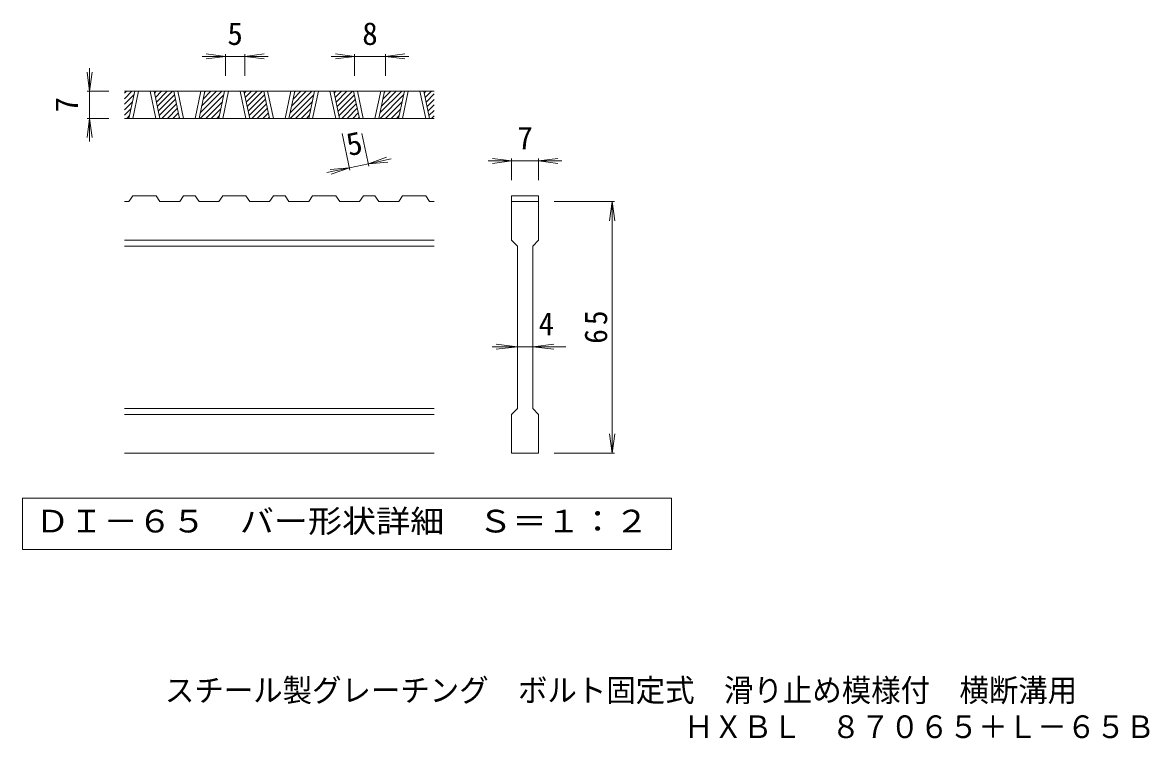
# Model space of a CAD drawing. Units: millimetres on the paper, enlarged 6 times, with parts at other scales. Extents: x -930 to 1034, y -821 to 820.
# Drawn here: x -626 to 248, y -821 to -266 of the extents above; entities that cross this region are included whole.
import ezdxf
from ezdxf.enums import TextEntityAlignment as Align

# ---------------------------------------------------------------- set-up
doc = ezdxf.new("R2010")
doc.units = ezdxf.units.MM
doc.header["$LTSCALE"] = 6
for name, color, linetype, lineweight in [('D-0', 3, 'Continuous', 9), ('D-4', 7, 'Continuous', 9), ('F-4_F-4ﾚｲﾔ', 2, 'Continuous', 9)]:
    doc.layers.add(name, color=color, linetype=linetype, lineweight=lineweight)
doc.layers.add('F-5_F-5ﾚｲﾔ', color=2, linetype='Continuous')
doc.styles.add('ＭＳ ゴシック', font='')
doc.styles.get('ＭＳ ゴシック').set_extended_font_data('MS Gothic')

msp = doc.modelspace()

# ---------------------------------------------------------------- linework, layer by layer
at = {"layer": 'D-0'}
for p, q in [((-306.535, -319.714), (-546.535, -319.714)), ((-546.535, -321.299), (-544.95, -319.714)), ((-546.535, -325.541), (-540.708, -319.714)), ((-546.535, -329.784), (-539.181, -322.43)), ((-543.094, -340.714), (-538.6, -319.714)), ((-540.094, -340.714), (-535.6, -319.714)), ((-526.6, -319.714), (-522.106, -340.714)), ((-523.6, -319.714), (-519.106, -340.714)), ((-523.307, -321.081), (-521.94, -319.714)), ((-522.559, -324.576), (-517.697, -319.714)), ((-521.811, -328.071), (-513.455, -319.714)), ((-521.064, -331.566), (-509.212, -319.714)), ((-520.316, -335.06), (-507.68, -322.425)), ((-503.766, -340.714), (-508.26, -319.714)), ((-500.766, -340.714), (-505.26, -319.714)), ((-487.272, -319.714), (-491.766, -340.714)), ((-484.26, -319.714), (-488.754, -340.714)), ((-487.863, -336.548), (-471.028, -319.714)), ((-487.786, -340.714), (-469.502, -322.43)), ((-486.707, -331.151), (-475.271, -319.714)), ((-485.552, -325.753), (-479.514, -319.714)), ((-484.397, -320.355), (-483.756, -319.714)), ((-473.414, -340.714), (-468.92, -319.714)), ((-470.414, -340.714), (-465.92, -319.714)), ((-456.92, -319.714), (-452.426, -340.714)), ((-453.92, -319.714), (-449.426, -340.714)), ((-453.628, -321.081), (-452.261, -319.714)), ((-452.88, -324.576), (-448.018, -319.714)), ((-452.132, -328.071), (-443.776, -319.714)), ((-451.384, -331.566), (-439.533, -319.714)), ((-450.636, -335.06), (-438.001, -322.425)), ((-434.087, -340.714), (-438.581, -319.714)), ((-431.087, -340.714), (-435.581, -319.714)), ((-417.593, -319.714), (-422.087, -340.714)), ((-414.581, -319.714), (-419.075, -340.714)), ((-418.183, -336.548), (-401.349, -319.714)), ((-418.107, -340.714), (-399.822, -322.43)), ((-417.028, -331.151), (-405.592, -319.714)), ((-415.873, -325.753), (-409.834, -319.714)), ((-414.718, -320.355), (-414.077, -319.714)), ((-403.735, -340.714), (-399.241, -319.714)), ((-400.735, -340.714), (-396.241, -319.714)), ((-387.241, -319.714), (-382.747, -340.714)), ((-384.241, -319.714), (-379.747, -340.714)), ((-383.949, -321.081), (-382.582, -319.714)), ((-383.201, -324.576), (-378.339, -319.714)), ((-382.453, -328.071), (-374.096, -319.714)), ((-381.705, -331.566), (-369.854, -319.714)), ((-380.957, -335.06), (-368.322, -322.425)), ((-364.408, -340.714), (-368.902, -319.714)), ((-361.408, -340.714), (-365.902, -319.714)), ((-347.914, -319.714), (-352.408, -340.714)), ((-344.902, -319.714), (-349.396, -340.714)), ((-348.504, -336.548), (-331.67, -319.714)), ((-348.428, -340.714), (-330.143, -322.43)), ((-347.349, -331.151), (-335.913, -319.714)), ((-346.194, -325.753), (-340.155, -319.714)), ((-345.039, -320.355), (-344.398, -319.714)), ((-334.056, -340.714), (-329.562, -319.714)), ((-331.056, -340.714), (-326.562, -319.714)), ((-317.562, -319.714), (-313.068, -340.714)), ((-314.562, -319.714), (-310.068, -340.714)), ((-314.269, -321.081), (-312.902, -319.714)), ((-313.522, -324.576), (-308.66, -319.714)), ((-312.774, -328.071), (-306.535, -321.832)), ((-546.535, -334.027), (-540.336, -327.828)), ((-519.568, -338.555), (-506.932, -325.92)), ((-517.484, -340.714), (-506.184, -329.414)), ((-483.543, -340.714), (-470.657, -327.828)), ((-449.889, -338.555), (-437.253, -325.92)), ((-447.805, -340.714), (-436.505, -329.414)), ((-413.864, -340.714), (-400.978, -327.828)), ((-380.209, -338.555), (-367.574, -325.92)), ((-378.126, -340.714), (-366.826, -329.414)), ((-344.185, -340.714), (-331.298, -327.828)), ((-312.026, -331.566), (-306.535, -326.075)), ((-311.278, -335.06), (-306.535, -330.317)), ((-546.535, -338.269), (-541.491, -333.226)), ((-544.737, -340.714), (-542.646, -338.623)), ((-513.242, -340.714), (-505.436, -332.909)), ((-508.999, -340.714), (-504.689, -336.404)), ((-504.757, -340.714), (-503.941, -339.899)), ((-479.301, -340.714), (-471.812, -333.226)), ((-475.058, -340.714), (-472.967, -338.623)), ((-443.563, -340.714), (-435.757, -332.909)), ((-439.32, -340.714), (-435.009, -336.404)), ((-435.077, -340.714), (-434.261, -339.899)), ((-409.621, -340.714), (-402.133, -333.226)), ((-405.379, -340.714), (-403.288, -338.623)), ((-373.883, -340.714), (-366.078, -332.909)), ((-369.641, -340.714), (-365.33, -336.404)), ((-365.398, -340.714), (-364.582, -339.899)), ((-339.942, -340.714), (-332.453, -333.226)), ((-335.7, -340.714), (-333.609, -338.623)), ((-310.53, -338.555), (-306.535, -334.56)), ((-308.447, -340.714), (-306.535, -338.802)), ((-306.535, -340.714), (-546.535, -340.714)), ((-543.042, -405.214), (-540.042, -400.714)), ((-522.054, -400.714), (-540.042, -400.714)), ((-522.054, -400.714), (-519.054, -405.214)), ((-503.714, -405.214), (-500.714, -400.714)), ((-491.714, -400.714), (-500.714, -400.714)), ((-491.714, -400.714), (-488.702, -405.214)), ((-473.362, -405.214), (-470.362, -400.714)), ((-452.374, -400.714), (-470.362, -400.714)), ((-452.374, -400.714), (-449.374, -405.214)), ((-434.035, -405.214), (-431.035, -400.714)), ((-422.035, -400.714), (-431.035, -400.714)), ((-422.035, -400.714), (-419.023, -405.214)), ((-403.683, -405.214), (-400.683, -400.714)), ((-382.695, -400.714), (-400.683, -400.714)), ((-382.695, -400.714), (-379.695, -405.214)), ((-364.356, -405.214), (-361.356, -400.714)), ((-352.356, -400.714), (-361.356, -400.714)), ((-352.356, -400.714), (-349.343, -405.214)), ((-334.004, -405.214), (-331.004, -400.714)), ((-313.016, -400.714), (-331.004, -400.714)), ((-313.016, -400.714), (-310.016, -405.214)), ((-246.535, -400.714), (-246.535, -405.214)), ((-543.042, -405.214), (-546.535, -405.214)), ((-503.714, -405.214), (-519.054, -405.214)), ((-473.362, -405.214), (-488.702, -405.214)), ((-434.035, -405.214), (-449.374, -405.214)), ((-403.683, -405.214), (-419.023, -405.214)), ((-364.356, -405.214), (-379.695, -405.214)), ((-334.004, -405.214), (-349.343, -405.214)), ((-306.535, -405.214), (-310.016, -405.214)), ((-246.535, -405.214), (-225.535, -405.214)), ((-246.535, -435.214), (-246.535, -405.214)), ((-225.535, -405.214), (-225.535, -435.214)), ((-306.535, -435.214), (-546.535, -435.214)), ((-246.535, -435.214), (-242.035, -439.714)), ((-230.035, -439.714), (-225.535, -435.214)), ((-306.535, -439.714), (-546.535, -439.714)), ((-242.035, -565.714), (-242.035, -439.714)), ((-230.035, -439.714), (-230.035, -565.714)), ((-306.535, -565.714), (-546.535, -565.714)), ((-246.535, -570.214), (-242.035, -565.714)), ((-230.035, -565.714), (-225.535, -570.214)), ((-306.535, -570.214), (-546.535, -570.214)), ((-246.535, -600.214), (-246.535, -570.214)), ((-225.535, -570.214), (-225.535, -600.214)), ((-306.535, -600.214), (-546.535, -600.214)), ((-225.535, -600.214), (-246.535, -600.214))]:
    msp.add_line(p, q, dxfattribs=at)
msp.add_lwpolyline([(-246.535, -400.714), (-225.535, -400.714), (-225.535, -405.214)], dxfattribs=at)
at = {"layer": 'D-0', "color": 7}
msp.add_lwpolyline([(-625.527, -635.097), (-625.527, -674.967), (-122.542, -674.967), (-122.542, -635.097)], close=True, dxfattribs=at)
at = {"layer": 'D-4'}
for p, q in [((-468.235, -292.714), (-486.235, -292.714)), ((-468.235, -292.714), (-483.107, -290.756)), ((-468.235, -292.714), (-483.107, -294.672)), ((-468.235, -290.914), (-468.235, -307.714)), ((-453.235, -292.714), (-468.235, -292.714)), ((-453.235, -292.714), (-438.364, -290.756)), ((-453.235, -290.914), (-453.235, -307.714)), ((-453.235, -292.714), (-438.364, -294.672)), ((-453.235, -292.714), (-435.235, -292.714)), ((-368.217, -292.714), (-386.217, -292.714)), ((-368.217, -292.714), (-383.088, -290.756)), ((-368.217, -292.714), (-383.088, -294.672)), ((-368.217, -290.914), (-368.217, -307.714)), ((-344.217, -292.714), (-368.217, -292.714)), ((-344.217, -292.714), (-329.345, -290.756)), ((-344.217, -290.914), (-344.217, -307.714)), ((-344.217, -292.714), (-329.345, -294.672)), ((-344.217, -292.714), (-326.217, -292.714)), ((-573.535, -319.714), (-575.493, -304.843)), ((-573.535, -319.714), (-573.535, -301.714)), ((-573.535, -319.714), (-571.577, -304.843)), ((-575.335, -319.714), (-558.535, -319.714)), ((-573.535, -319.714), (-573.535, -340.714)), ((-573.535, -340.714), (-575.493, -355.586)), ((-575.335, -340.714), (-558.535, -340.714)), ((-573.535, -340.714), (-571.577, -355.586)), ((-573.535, -340.714), (-573.535, -358.714)), ((-371.758, -380.816), (-377.829, -352.449)), ((-357.091, -377.678), (-362.489, -352.449)), ((-357.467, -375.917), (-343.334, -370.891)), ((-357.467, -375.917), (-339.866, -372.151)), ((-357.467, -375.917), (-342.515, -374.72)), ((-246.535, -373.714), (-264.535, -373.714)), ((-246.535, -373.714), (-261.406, -371.757)), ((-246.535, -373.714), (-261.406, -375.672)), ((-246.535, -371.914), (-246.535, -388.714)), ((-225.535, -373.714), (-246.535, -373.714)), ((-225.535, -373.714), (-210.663, -371.757)), ((-225.535, -371.914), (-225.535, -388.714)), ((-225.535, -373.714), (-210.663, -375.672)), ((-225.535, -373.714), (-207.535, -373.714)), ((-372.135, -379.056), (-389.737, -382.823)), ((-372.135, -379.056), (-387.087, -380.254)), ((-372.135, -379.056), (-386.268, -384.083)), ((-357.467, -375.917), (-372.135, -379.056)), ((-166.735, -405.214), (-213.535, -405.214)), ((-168.535, -405.214), (-170.493, -420.086)), ((-168.535, -405.214), (-166.577, -420.086)), ((-168.535, -600.214), (-168.535, -405.214)), ((-242.035, -517.714), (-261.535, -517.714)), ((-242.035, -517.714), (-258.407, -515.756)), ((-242.035, -517.714), (-258.407, -519.672)), ((-230.035, -517.714), (-242.035, -517.714)), ((-230.035, -517.714), (-213.663, -515.756)), ((-230.035, -517.714), (-213.663, -519.672)), ((-230.035, -517.714), (-204.535, -517.714)), ((-168.535, -600.214), (-170.493, -585.343)), ((-168.535, -600.214), (-166.577, -585.343)), ((-166.735, -600.214), (-213.535, -600.214))]:
    msp.add_line(p, q, dxfattribs=at)

# ---------------------------------------------------------------- texts
at = {"layer": 'D-0', "color": 2, "style": 'ＭＳ ゴシック', "width": 1.1}
msp.add_text('ＤＩ－６５\u3000バー形状詳細\u3000Ｓ＝１：２', height=17.6, dxfattribs=at).set_placement((-615.535, -667.032), align=Align.BOTTOM_LEFT)
at = {"layer": 'D-4', "color": 2, "style": 'ＭＳ ゴシック'}
for s, p in [('5', (-466.735, -289.114)), ('8', (-362.217, -289.114)), ('7', (-242.035, -370.114)), ('4', (-225.535, -514.114))]:
    msp.add_text(s, height=17.6, dxfattribs=at).set_placement(p, align=Align.BOTTOM_LEFT)
for s, rotation, p in [('7', 90, (-577.135, -336.214)), ('5', 12.079, (-371.422, -375.222))]:
    msp.add_text(s, height=17.6, rotation=rotation, dxfattribs=at).set_placement(p, align=Align.BOTTOM_LEFT)
at = {"layer": 'D-4', "color": 2, "insert": (-172.135, -515.464), "char_height": 17.6, "attachment_point": 7, "rotation": 90, "style": 'ＭＳ ゴシック'}
msp.add_mtext('\\T1.27;\\W0.95;65', dxfattribs=at)
at = {"layer": 'F-4_F-4ﾚｲﾔ', "style": 'ＭＳ ゴシック', "width": 0.95}
msp.add_text('スチール製グレーチング\u3000ボルト固定式\u3000滑り止め模様付\u3000横断溝用', height=17.6, dxfattribs=at).set_placement((-515.158, -798.137), align=Align.BOTTOM_LEFT)
at = {"layer": 'F-5_F-5ﾚｲﾔ', "style": 'ＭＳ ゴシック', "width": 0.95}
msp.add_text('ＨＸＢＬ\u3000８７０６５＋Ｌ－６５Ｂ', height=17.6, dxfattribs=at).set_placement((-112.784, -826.418), align=Align.BOTTOM_LEFT)

doc.saveas('drawing.dxf')
